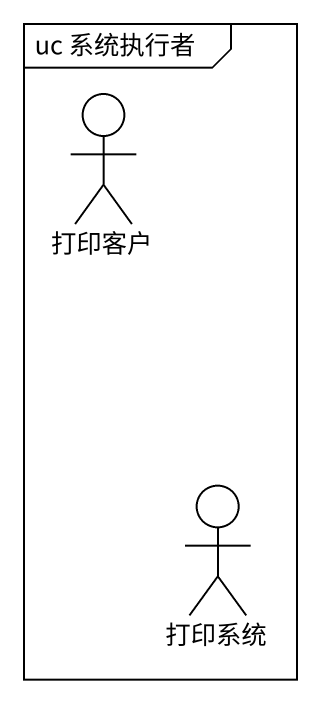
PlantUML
@startuml
mainframe uc 系统执行者
actor 打印客户
actor 打印系统
@enduml
